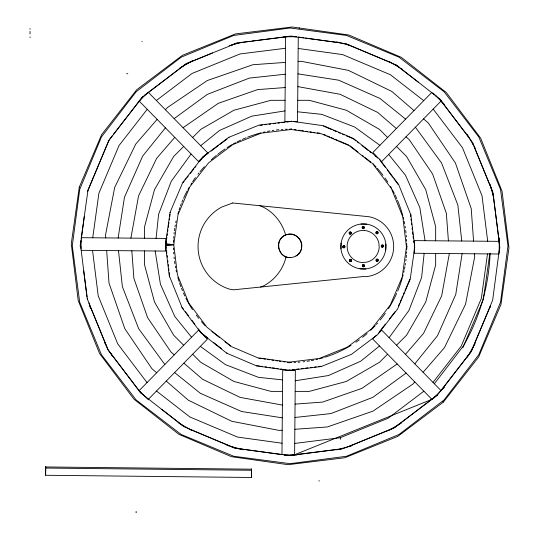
<?xml version="1.0" encoding="UTF-8"?>
<svg xmlns="http://www.w3.org/2000/svg" width="539" height="539" viewBox="0 0 539 539"><rect width="100%" height="100%" fill="white"/><g stroke="black" fill="none" stroke-linecap="round" stroke-linejoin="round"><path stroke-width="0.81" d="M285.616 36.921L284.882 121.322L291.201 121.551M291.282 121.538L291.282 121.201L323.508 125.749L353.449 138.483L376.525 156.539M45.62 475.27L45.707 466.814L45.62 475.27L251.41 477.48L251.504 469.031L251.41 477.48M340.978 248.91L341.113 243.022M385.708 249.948A22.564 22.564 0 0 0 355.262 225.443A22.564 22.564 0 0 0 349.265 264.063A22.564 22.564 0 0 0 385.708 249.948L385.843 244.059M156.074 238.346L158.621 214.199L171.294 181.245L191.116 153.999M424.159 253.343L421.613 277.484L408.939 310.444L389.118 337.69M84.259 216.678L80.419 245.845L79.873 245.845M499.7 246.721L492.666 300.115L471.719 350.694L441.232 390.425M92.735 237.787L98.886 193.285L119.004 145.577L147.228 109.282M487.499 253.896L481.347 298.404L461.229 346.105L433.006 382.407M80.621 242.563L80.924 240.394M81.12 239.006L88.039 189.795L89.467 186.433M499.02 253.337L499.41 250.574M499.613 249.126L499.815 247.677L494.687 205.925M290.184 121.336L258.983 125.142L228.805 137.317L202.805 156.883L182.755 182.512L170.021 212.454L165.621 243.648L173.78 244.78L178.018 214.677L189.903 186.73L208.62 162.805L232.888 144.54L261.058 133.18L291.181 129.501L291.215 128.841L291.208 129.501L321.284 133.746L349.232 145.631L371.459 163.021M166.066 242.873L166.302 241.243M166.645 238.784L166.874 237.153M167.103 235.516L167.339 233.879M167.683 231.426L167.912 229.796M168.262 227.343L168.491 225.706M168.72 224.069L168.956 222.432M169.3 219.979L169.529 218.349M169.765 216.712L170.108 214.259M170.351 212.548L170.021 212.454M414.403 247.125L414.289 245.946M290.049 370.354L321.251 366.54L351.428 354.372L377.428 334.807L397.479 309.177L410.213 279.236L414.76 247.01L414.424 247.01M489.83 253.485L483.321 299.556L462.833 347.736M301.759 246.485L301.402 248.971L300.21 251.787L298.323 254.199A11.71 11.71 0 0 1 290.016 257.554C280.004 257.864 274.492 244.221 281.91 237.49C288.769 230.193 302.312 235.941 301.827 245.946M118.129 238.009L124.462 197.281L142.673 156.061L165.419 127.817M462.105 253.674L455.772 294.402L437.56 335.622L414.814 363.872M285.838 256.652L285.34 259.609A44.636 44.636 0 0 1 263.558 285.933L260.553 287.051M490.059 307.506L490.483 305.923L470.803 352.284L437.095 395.417M288.944 370.488L256.726 365.941L256.82 365.61M87.567 191.567L108.514 140.996L141.838 97.566L185.268 64.242L212.447 52.984M89.75 185.76L109.43 139.406M398.51 305.889L399.48 303.605M400.127 302.083L401.097 299.799M401.744 298.276L402.714 295.992M403.367 294.469L404.338 292.192M404.984 290.669L409.835 279.249M350.424 233.663C348.652 233.973 350.094 231.177 350.869 232.828M343.282 246.478L343.66 246.121M362.936 265.255L363.791 265.026L364.088 265.511M364.02 266.017L364.088 265.498M376.62 259.704L377.468 259.468L377.772 259.953M349.636 232.727L350.013 232.383M350.801 233.333L350.869 232.808M362.936 265.242L362.787 265.922M350.801 233.32L350.249 233.69M376.539 259.845L376.471 260.364M377.623 260.62L377.879 260.121A0.761 0.761 0 0 1 377.529 260.809L376.774 260.836L376.363 260.196M343.458 246.128C345.782 245.784 343.444 248.863 343.202 246.619M351.051 260.115C350.512 259.118 349.164 260.485 350.148 261.139A0.761 0.761 0 0 0 350.902 261.112L351.051 260.094M363.94 266.158L363.091 266.387L362.787 265.909M467.286 357.155L475.128 343.572M203.708 335.15L226.784 353.207L226.953 352.91M363.657 228.118C364.923 226.346 361.305 226.939 362.983 228.206M363.872 227.822L363.993 227.66A0.761 0.761 0 0 0 362.949 226.885L362.949 226.872M377.637 232.996L377.549 232.309M376.337 232.828L376.721 232.019L377.549 232.322M377.637 232.983L376.748 233.367M434.353 383.781L463.419 345.903A200.11 200.11 0 0 0 490.092 253.276M381.747 245.797L382.286 245.38M363.657 228.098L363.529 228.273A0.761 0.761 0 0 1 362.949 228.287M381.747 245.777L381.7 246.141M109.882 138.826L112.132 135.949M113.662 133.989L143.239 96.185M183.119 182.586L184.143 181.286M185.16 179.986L186.177 178.678M187.201 177.378L188.219 176.078M190.254 173.47L193.824 168.909M194.842 167.609L195.859 166.302M199.43 161.747L202.994 157.186M379.786 331.242L385.392 324.08M389.468 318.866L395.074 311.704M174.764 137.337L156.654 158.351L138.557 195.873L130.889 238.123M183.051 127.716L218.282 103.34L257.608 89.602L285.178 87.554M397.182 363.973L361.952 388.343L322.625 402.081L295.055 404.129M405.469 354.352L423.58 333.338L441.677 295.81L449.344 253.566M157.132 119.375L135.74 144.088L114.659 187.511L105.543 234.91L105.759 237.901M165.446 109.781L167.333 107.598L207.299 80.533L252.906 64.727L285.394 62.396M414.787 381.908L412.901 384.091L372.934 411.156L327.328 426.962L294.84 429.293M423.102 372.308L444.493 347.601L465.575 304.178L474.691 256.78L474.475 253.781M139.001 390.788L198.682 329.983L207.313 339.247L148.575 399.103M431.658 92.587L372.921 152.436L378.263 158.176M441.232 100.901L381.551 161.707L379.436 159.436M140.052 100.214L147.794 92.472M183.698 146.446L173.659 156.485L154.498 189.667L144.58 226.683L144.58 238.245M192.645 137.499L200.757 129.387L233.939 110.225L270.955 100.308L285.064 100.308M387.588 354.19L379.476 362.302L346.294 381.464L309.278 391.381L295.17 391.381M396.536 345.243L406.574 335.204L425.736 302.015L435.653 265.006L435.653 253.445M432.44 399.217L444.682 386.975M376.525 335.164L372.55 338.869L431.894 399.338L294.617 454.761L295.352 370.367L282.705 369.909L281.964 454.653L234.067 447.922L230.038 446.211L243.608 449.843M378.378 333.439L381.814 330.245L440.942 390.499M200.703 145.705L219.514 130.492L251.774 116.148L284.969 110.906M379.53 345.984L360.719 361.197L328.46 375.542L295.264 380.783M295.978 255.998C307.702 249.914 299.677 230.53 287.085 234.519C274.183 237.362 276.925 258.161 290.117 257.568M437.695 394.663L394.966 427.447L348.693 446.609M156.344 100.503L192.059 73.459L240.023 53.954L285.522 48.261M423.89 391.186L388.174 418.23L340.21 437.735L294.712 443.429M144.937 94.911L186.858 63.319M203.048 157.125L208.425 153.076M211.066 151.082L218.335 145.618M219.663 144.62L226.932 139.15M228.974 137.613L228.805 137.317M436.994 395.498L393.376 428.364L389.987 429.731M174.131 118.627L207.32 94.372L249.341 78.101L285.293 74.22M406.103 373.062L372.914 397.317L330.892 413.588L294.941 417.469M179.46 68.298L193.043 60.456M387.898 430.823L401.481 422.98M231.541 45.074L235.846 43.295L290.117 36.147L339.772 42.682M187.532 63.05L237.618 42.817M389.313 430.007L343.511 448.509L290.117 455.543L235.846 448.394L189.573 429.226M229.183 45.707L241.964 42.285L239.067 42.635M336.686 449.829L338.27 449.405L288.284 455.543L286.836 455.34M339.772 449L351.839 445.766M410.698 216.55L410.819 214.711L414.626 245.905M173.713 244.787L165.608 245.777L169.414 276.972M242.786 42.183L250.197 41.274M251.841 41.072L291.949 36.147L296.295 36.753L283.871 36.753M260.007 125.358L262.453 125.061M264.905 124.758L266.536 124.563M268.988 124.26L270.618 124.064M273.886 123.667L275.523 123.465M277.969 123.168L279.606 122.966M282.052 122.67L284.504 122.366M286.957 122.07L288.587 121.868M291.208 129.158L291.141 129.171A116.619 116.619 0 0 0 289.504 129.165M290.009 370.017L288.837 370.131M292.461 369.72L294.092 369.518M296.544 369.222L298.997 368.919M301.442 368.622L303.08 368.42M305.525 368.124L307.978 367.82M310.43 367.524L312.061 367.322M314.513 367.025L316.144 366.823M318.596 366.527L321.049 366.23M339.718 449.23L341.894 448.96M297.838 86.617L340.082 94.285L377.61 112.382L396.367 128.545M282.396 405.072L240.151 397.405L202.624 379.308L183.866 363.145M298.06 61.486L301.052 61.271L348.45 70.387L391.873 91.462L413.979 110.603M282.173 430.203L279.182 430.418L231.783 421.296L188.36 400.221L166.255 381.08M350.902 261.105L350.525 261.125M136.374 512.03L135.815 512.05L136.394 512.05M126.645 73.735L127.777 73.735M297.717 100.308L309.278 100.308L346.294 110.225L379.476 129.387L387.588 137.499M165.823 244.753L171.914 244.753M282.517 391.381L270.955 391.381L233.939 381.464L200.757 362.302L192.645 354.19M297.178 454.929L283.938 454.929L285.387 455.138M81.308 237.692L166.046 238.433L165.594 251.08L81.194 250.339M499.04 241.344L414.639 240.61L414.188 253.256L498.925 253.997M45.694 466.963L251.491 469.173M45.66 468.054L251.45 470.264M360.982 224.056L366.87 224.19M359.944 268.779L365.833 268.921M293.701 121.639L297.528 121.774L298.269 37.036L303.929 37.831M297.616 111.802L321.756 114.349L354.716 127.022L379.894 145.335M282.618 379.887L258.477 377.334L225.518 364.667L200.34 346.355M381.834 246.451L382.663 246.754L383.054 245.952M362.983 228.192L363.529 228.26M382.286 245.366L382.986 245.804M298.168 48.463L342.676 54.614L390.377 74.732L423.735 100.665M282.065 443.226L237.558 437.075L189.849 416.957L156.499 391.024M305.546 38.053L346.166 43.767M294.469 129.623L296.1 129.852M298.545 130.195L300.176 130.425M301.806 130.66L303.437 130.889M305.882 131.233L307.513 131.462M309.959 131.806L311.589 132.042M313.22 132.271L314.85 132.5M317.296 132.843L319.742 133.187M258.949 357.936L289.025 362.188L319.176 358.502L347.345 347.143L371.614 328.884L390.324 304.959L402.215 277.012L406.46 246.936L402.774 216.786L391.415 188.616L373.156 164.348M259.677 358.381L262.122 358.725M263.753 358.961L265.383 359.19M267.829 359.533L269.46 359.762M271.905 360.106L273.536 360.342M275.981 360.685L277.612 360.914M279.242 361.143L280.873 361.373M283.319 361.723L284.949 361.952M287.395 362.296L289.025 362.525M257.716 365.738L259.353 365.968M260.991 366.197L262.628 366.432M265.087 366.776L266.724 367.012M269.183 367.355L270.821 367.585M272.458 367.82L274.91 368.164M276.547 368.393L278.191 368.629M280.644 368.972L282.281 369.208M283.918 369.437L285.555 369.666M297.946 73.856L338.674 80.19L379.894 98.401L405.624 119.112M282.288 417.833L241.56 411.5L200.34 393.288L174.609 372.57M336.626 41.84L350.195 45.478M226.879 445.362L229.243 445.996M345.209 43.632L390.66 62.457M346.833 44.05L396.556 65.158L399.433 67.409M323.521 126.126L331.896 129.683M333.419 130.33L336.464 131.624M338.748 132.594L340.264 133.241M342.548 134.218L344.071 134.865M346.355 135.835L353.281 138.779L355.996 140.901M323.649 134.386L325.92 135.35M327.436 135.996L329.706 136.967M331.222 137.607L333.493 138.577M335.009 139.217L337.286 140.187M338.802 140.827L348.645 145.018M231.588 346.671L258.861 358.267M226.784 353.207L256.726 365.941M229.27 445.888L184.567 426.908L161.929 409.539M259.758 205.635C272.559 210.446 282.106 222.041 285.657 235.112M389.252 61.648L400.012 67.853M400.72 68.264L402.134 69.08M178.099 422.603L191.689 430.445M395.666 64.781L418.304 82.15M432.291 93.079L434.171 94.547M435.424 95.524L436.678 96.508M400.666 68.365L439.696 98.859L472.056 141.811L492.666 191.567L499.202 241.223M357.303 141.925L358.617 142.95M361.891 145.517L368.454 150.644M369.761 151.675L371.075 152.699M375.009 155.778L378.162 158.244M350.06 145.853L357.916 151.998M362.498 155.582L363.805 156.606M365.119 157.631L371.007 162.239M372.24 163.202L373.399 164.112M231.002 346.051L207.077 327.341L188.818 303.073L177.459 274.903L173.78 244.78M211.84 331.492L219.696 337.643M224.938 341.739L230.827 346.348M207.845 337.96L201.397 332.913L198.339 328.857M213.747 342.582L221.617 348.733M183.678 426.531L140.538 392.823L137.903 389.326L148.414 399.83M405.975 136.825L409.168 139.574L432.615 174.009L446.353 213.336L448.408 240.899M174.259 354.864L171.065 352.115L147.612 317.68L133.881 278.346L131.826 250.783M423.56 118.903L428.364 123.06L455.428 163.027L471.234 208.633L473.565 241.122M156.674 372.786L151.87 368.629L124.805 328.662L108.999 283.056L106.668 250.568M432.972 93.004L444.641 104.674M396.536 146.446L406.574 156.485L425.736 189.667L435.653 226.683L435.653 240.792M183.698 345.243L173.659 335.204L154.498 302.015L144.58 265.006L144.58 250.898M148.34 92.344L207.683 152.82L198.419 161.444L139.291 101.191M388.666 154.464L405.469 175.236L419.814 207.502L425.055 240.697M191.567 337.225L174.764 316.447L160.42 284.188L155.178 250.992M438.935 98.266L468.883 137.297M141.299 393.416L108.514 350.694L89.346 304.42M433.201 109.087L462.502 147.787L482.007 195.745L487.701 241.243M147.032 382.602L117.731 343.895L98.226 295.938L92.533 250.44M107.598 349.104L137.405 388.659M379.079 158.533L398.644 184.533L410.819 214.711M380.898 161.511L385.372 167.454M387.359 170.102L392.83 177.371M393.827 178.692L398.301 184.641M182.431 307.708L183.422 309.029M185.409 311.677L188.394 315.638M191.877 320.267L194.862 324.229M181.589 307.156L201.155 333.156M415.407 127.217L441.589 163.041L457.86 205.069L461.741 241.021M164.826 364.472L138.644 328.642L122.373 286.62L118.492 250.669M467.259 134.48L473.505 145.301M475.095 148.063L474.28 146.648L492.781 192.45M104.728 342.919L105.954 345.041M110.61 353.099L112.166 355.794M181.838 306.88L169.778 276.965M376.545 233.34L376.337 232.808M472.636 142.586L474.003 145.968M87.089 298.343L107.322 348.423M340.21 437.735L340.763 439.298M490.045 184.122L493.273 196.189M88.962 302.985L90.404 308.348M83.727 270.949L87.453 299.239M493.145 193.339L493.414 195.516M493.677 197.692L494.485 204.274M80.533 244.969L86.355 292.347M86.557 293.998L86.914 296.895M499.134 242.139L499.424 244.511M411.001 218.996L411.196 220.633M411.5 223.079L411.695 224.716M412.099 227.984L412.295 229.614M412.598 232.066L412.894 234.512M413.096 236.149L413.393 238.602M413.689 241.048L413.891 242.685M166.039 246.552L166.241 248.189M166.538 250.642L166.841 253.087M167.137 255.54L167.339 257.17M167.737 260.438L167.939 262.075M168.235 264.521L168.438 266.158M168.734 268.604L168.936 270.241M169.233 272.687L169.536 275.139M80.52 244.8L80.81 247.172M319.054 480.471L319.061 481.138M499.202 237.968L499.202 252.016M350.572 232.343L350.572 232.356A0.761 0.761 0 0 1 350.963 233.198M299.293 27.792L299.293 28.446M142.067 41.348L142.067 41.752M81.032 241.223L81.032 248.978M30.036 28.446L30.036 29.221M30.036 31.41L30.036 33.937M30.036 36.901L30.036 37.555M351.138 260.067A0.761 0.761 0 0 1 351.172 260.822M349.771 260.701A0.761 0.761 0 0 1 350.66 259.731M364.081 265.316A0.761 0.761 0 0 1 364.115 266.077M363.475 266.482A0.761 0.761 0 0 1 362.68 265.66A0.761 0.761 0 0 1 363.603 264.986M362.491 227.68A0.761 0.761 0 0 1 362.639 227.121M406.79 247.758A116.687 116.687 0 0 1 406.75 249.395M406.649 251.854A116.687 116.687 0 0 1 406.554 253.505M406.433 255.156A116.687 116.687 0 0 1 406.211 257.629M406.029 259.279A116.687 116.687 0 0 1 405.827 260.923M405.476 263.389A116.687 116.687 0 0 1 405.213 265.033M404.93 266.664A116.687 116.687 0 0 1 404.466 269.102M404.122 270.719A116.687 116.687 0 0 1 403.758 272.33M403.172 274.728A116.687 116.687 0 0 1 402.754 276.312M402.316 277.888A116.687 116.687 0 0 1 397.661 291.127M396.67 293.411A116.687 116.687 0 0 1 388.478 308.625M385.244 313.422A116.687 116.687 0 0 1 380.204 320.011M377.516 323.164A116.687 116.687 0 0 1 376.411 324.39M375.292 325.603A116.687 116.687 0 0 1 371.849 329.127A116.619 116.619 0 0 1 370.67 330.259M173.484 242.294A116.687 116.687 0 0 1 173.585 239.828M173.679 238.184A116.687 116.687 0 0 1 173.801 236.533M174.023 234.061A116.687 116.687 0 0 1 174.205 232.41M174.407 230.759A116.687 116.687 0 0 1 174.757 228.293M175.02 226.656A116.687 116.687 0 0 1 175.303 225.019M175.768 222.58A116.687 116.687 0 0 1 176.112 220.963M177.917 213.801A116.687 116.687 0 0 1 178.618 211.443M179.11 209.873A116.687 116.687 0 0 1 179.898 207.528M180.45 205.965A116.687 116.687 0 0 1 181.326 203.641M181.939 202.098A116.687 116.687 0 0 1 182.896 199.801M183.563 198.278A116.687 116.687 0 0 1 187.201 190.846M187.99 189.398A116.687 116.687 0 0 1 189.202 187.262M190.88 184.453A116.687 116.687 0 0 1 191.756 183.065M192.652 181.677A116.687 116.687 0 0 1 195.468 177.594M197.954 174.272A116.687 116.687 0 0 1 198.985 172.965M200.03 171.678A116.687 116.687 0 0 1 204.382 166.686M211.362 159.746A116.619 116.619 0 0 1 216.361 155.427M217.655 154.383A116.619 116.619 0 0 1 225.019 149M227.094 147.639A116.619 116.619 0 0 1 232.013 144.647M233.434 143.846A116.619 116.619 0 0 1 235.597 142.673M237.059 141.919A116.619 116.619 0 0 1 240.771 140.106M242.274 139.412A116.619 116.619 0 0 1 246.087 137.782M247.63 137.162A116.619 116.619 0 0 1 260.977 132.85M263.349 132.264A116.619 116.619 0 0 1 264.952 131.9M267.364 131.395A116.619 116.619 0 0 1 269.796 130.937M272.242 130.532A116.619 116.619 0 0 1 273.879 130.29M276.345 129.973A116.619 116.619 0 0 1 278.818 129.704M281.291 129.495A116.619 116.619 0 0 1 282.935 129.38M285.407 129.252A116.619 116.619 0 0 1 287.051 129.198M373.305 164.072A116.619 116.619 0 0 1 376.121 167.05M377.226 168.269A116.619 116.619 0 0 1 383.007 175.31M384.981 177.985A116.619 116.619 0 0 1 387.784 182.088M390.391 186.285A116.619 116.619 0 0 1 391.624 188.407M392.419 189.843A116.619 116.619 0 0 1 394.326 193.481M395.053 194.963A116.619 116.619 0 0 1 396.792 198.723M397.452 200.245A116.619 116.619 0 0 1 402.808 215.869M403.212 217.453A116.619 116.619 0 0 1 403.603 219.036M404.142 221.441A116.619 116.619 0 0 1 404.627 223.86M405.072 226.299A116.619 116.619 0 0 1 405.335 227.93M405.685 230.389A116.619 116.619 0 0 1 405.988 232.855M406.238 235.327A116.619 116.619 0 0 1 406.372 236.978M406.534 239.451A116.619 116.619 0 0 1 406.615 241.095M406.689 243.554A116.619 116.619 0 0 1 406.709 246.013M367.032 333.594A116.619 116.619 0 0 1 362.579 337.299M359.284 339.826A116.619 116.619 0 0 1 355.895 342.225M351.044 345.364A116.619 116.619 0 0 1 347.514 347.439M346.799 347.844A116.619 116.619 0 0 1 324.788 357.263M323.211 357.741A116.619 116.619 0 0 1 319.256 358.833M317.68 359.23A116.619 116.619 0 0 1 316.083 359.607M313.678 360.126A116.619 116.619 0 0 1 311.252 360.604M309.622 360.887A116.619 116.619 0 0 1 307.169 361.278M304.71 361.615A116.619 116.619 0 0 1 303.066 361.81M299.772 362.127A116.619 116.619 0 0 1 298.121 362.255M295.648 362.397A116.619 116.619 0 0 1 294.004 362.464M291.545 362.518A116.619 116.619 0 0 1 289.093 362.525M205.231 325.846A116.619 116.619 0 0 1 201.384 321.547M198.75 318.347A116.619 116.619 0 0 1 196.23 315.046M192.45 309.595A116.619 116.619 0 0 1 188.61 303.275M188.212 302.561A116.619 116.619 0 0 1 185.908 298.208M184.823 295.978A116.619 116.619 0 0 1 183.442 292.967M182.458 290.676A116.619 116.619 0 0 1 181.528 288.365M180.936 286.815A116.619 116.619 0 0 1 179.554 282.908M179.036 281.338A116.619 116.619 0 0 1 177.857 277.396M176.448 271.851A116.619 116.619 0 0 1 176.091 270.248M175.606 267.829A116.619 116.619 0 0 1 175.303 266.205M174.899 263.753A116.619 116.619 0 0 1 174.548 261.3M174.245 258.828A116.619 116.619 0 0 1 174.07 257.184M173.801 253.889A116.619 116.619 0 0 1 173.699 252.239M173.592 249.773A116.619 116.619 0 0 1 173.545 248.129M382.474 245.312A0.761 0.761 0 0 1 382.474 246.815M350.781 233.549A0.761 0.761 0 0 1 349.71 233.596A0.761 0.761 0 0 1 349.663 232.525M376.613 260.728A0.761 0.761 0 0 1 376.559 259.657A0.761 0.761 0 0 1 377.637 259.609M289.025 362.188L289.019 362.848L289.052 362.181M350.04 232.996L350.397 233.077L350.04 232.996M350.316 260.431L350.673 260.512L350.337 260.391M363.259 265.687L363.616 265.761L363.259 265.687M376.943 260.128L377.3 260.209L376.943 260.128M79.705 189.465L72.28 245.845L79.705 302.224L101.467 354.763L136.084 399.877L181.198 434.495L233.737 456.257L290.117 463.675L346.496 456.257L399.035 434.495L444.149 399.877L478.767 354.763L500.529 302.224L507.954 245.845L500.529 189.465L478.767 136.926L444.149 91.812L399.035 57.195L346.496 35.433L290.117 28.008L233.737 35.433L181.198 57.195L136.084 91.812L101.467 136.926L79.705 189.465M79.26 187.222L71.269 243.79L78.195 300.499L99.567 353.49L133.921 399.136L178.914 434.34L231.494 456.701L288.062 464.685L344.778 457.759L397.762 436.395L443.341 402.094L442.923 401.542L443.415 402.04L478.619 357.04L500.974 304.468L508.964 247.893L502.038 191.183L480.667 138.2L446.312 92.546L401.319 57.343L348.74 34.988L292.172 26.997L235.455 33.923L182.472 55.295L136.818 89.642L101.615 134.642L79.26 187.222M363.07 227.512L363.407 227.653L363.097 227.471M382.205 245.993L382.542 246.134L382.205 245.993M232.707 202.974L221.785 207.037A44.636 44.636 0 0 0 229.547 289.147L233.508 289.82L363.407 276.534L365.799 276.662A30.272 30.272 0 0 0 368.905 216.718L232.707 202.974M407.107 246.828L406.453 246.902L407.107 246.828M364.249 230.456L360.059 230.719A16.062 16.062 0 0 0 347.123 245.386L347.385 249.577A16.062 16.062 0 0 0 362.053 262.513L366.237 262.25A16.062 16.062 0 0 0 379.18 247.583L378.917 243.399A16.062 16.062 0 0 0 364.249 230.456M349.905 261.098A0.883 0.883 0 0 0 351.354 260.633A0.883 0.883 0 0 0 350.229 259.609A0.883 0.883 0 0 0 349.905 261.098M343.269 247.414A0.883 0.883 0 0 0 344.724 246.956A0.883 0.883 0 0 0 343.599 245.925A0.883 0.883 0 0 0 343.269 247.414M381.841 246.734A0.883 0.883 0 0 0 383.249 246.155A0.883 0.883 0 0 0 382.036 245.225A0.883 0.883 0 0 0 381.841 246.734M349.71 261.314A1.172 1.172 0 0 0 351.637 260.701A1.172 1.172 0 0 0 350.141 259.333A1.172 1.172 0 0 0 349.71 261.314M343.073 247.63A1.172 1.172 0 0 0 345.007 247.017A1.172 1.172 0 0 0 343.511 245.649A1.172 1.172 0 0 0 343.073 247.63M362.848 266.347A0.883 0.883 0 0 0 364.297 265.889A0.883 0.883 0 0 0 363.171 264.858A0.883 0.883 0 0 0 362.848 266.347M376.471 233.414A0.883 0.883 0 0 0 377.886 232.835A0.883 0.883 0 0 0 376.673 231.905A0.883 0.883 0 0 0 376.471 233.414M362.653 266.562A1.172 1.172 0 0 0 364.58 265.949A1.172 1.172 0 0 0 363.084 264.582A1.172 1.172 0 0 0 362.653 266.562M362.531 228.489A1.172 1.172 0 0 0 364.398 227.714A1.172 1.172 0 0 0 362.794 226.481A1.172 1.172 0 0 0 362.531 228.489M362.707 228.253A0.883 0.883 0 0 0 364.115 227.674A0.883 0.883 0 0 0 362.902 226.744A0.883 0.883 0 0 0 362.707 228.253M381.666 246.963A1.172 1.172 0 0 0 383.532 246.188A1.172 1.172 0 0 0 381.929 244.955A1.172 1.172 0 0 0 381.666 246.963M376.296 233.65A1.172 1.172 0 0 0 378.169 232.868A1.172 1.172 0 0 0 376.566 231.635A1.172 1.172 0 0 0 376.296 233.65M376.525 260.788A0.883 0.883 0 0 0 377.98 260.33A0.883 0.883 0 0 0 376.855 259.299A0.883 0.883 0 0 0 376.525 260.788M349.629 233.663A0.883 0.883 0 0 0 351.078 233.198A0.883 0.883 0 0 0 349.952 232.174A0.883 0.883 0 0 0 349.629 233.663M349.434 233.879A1.172 1.172 0 0 0 351.361 233.266A1.172 1.172 0 0 0 349.865 231.898A1.172 1.172 0 0 0 349.434 233.879M376.337 261.031A1.172 1.172 0 0 0 378.263 260.418A1.172 1.172 0 0 0 376.768 259.05A1.172 1.172 0 0 0 376.337 261.031"/></g></svg>
